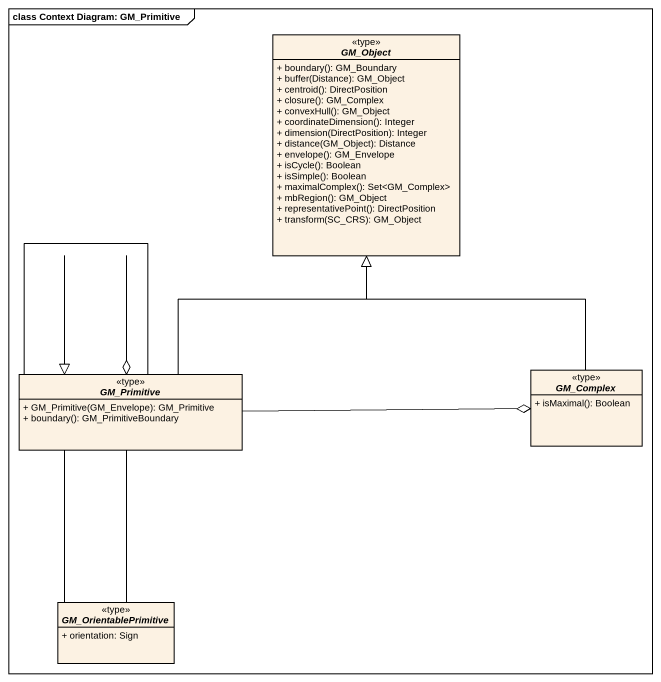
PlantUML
@startuml
mainframe class Context Diagram: GM_Primitive
hide circle
hide empty members
skinparam classAttributeIconSize 0
abstract class GM_Object <<type>> {
  + boundary(): GM_Boundary
  + buffer(Distance): GM_Object
  + centroid(): DirectPosition
  + closure(): GM_Complex
  + convexHull(): GM_Object
  + coordinateDimension(): Integer
  + dimension(DirectPosition): Integer
  + distance(GM_Object): Distance
  + envelope(): GM_Envelope
  + isCycle(): Boolean
  + isSimple(): Boolean
  + maximalComplex(): Set<GM_Complex>
  + mbRegion(): GM_Object
  + representativePoint(): DirectPosition
  + transform(SC_CRS): GM_Object
}
abstract class GM_Primitive <<type>> {
  + GM_Primitive(GM_Envelope): GM_Primitive
  + boundary(): GM_PrimitiveBoundary
}
abstract class GM_Complex <<type>> {
  + isMaximal(): Boolean
}
abstract class GM_OrientablePrimitive <<type>> {
  + orientation: Sign
}
GM_Primitive -up-|> GM_Object
GM_Primitive -- GM_Primitive
GM_Primitive o-- GM_OrientablePrimitive
GM_Complex -up-|> GM_Object
GM_Complex o-left- GM_Primitive
GM_OrientablePrimitive -up-|> GM_Primitive
@enduml
